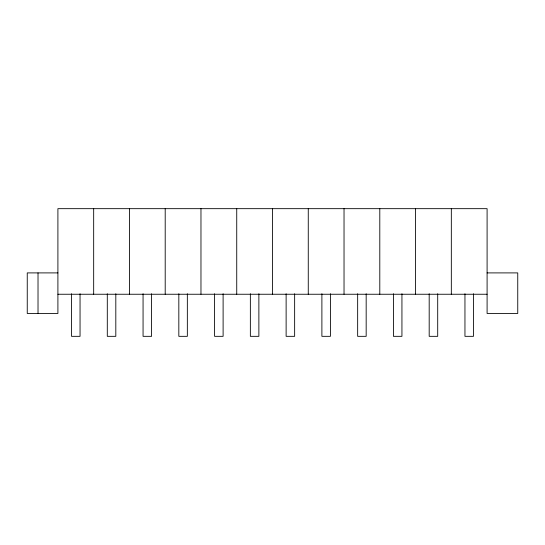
<?xml version="1.0" encoding="UTF-8"?>
<svg xmlns="http://www.w3.org/2000/svg" width="545" height="545" viewBox="0 0 545 545"><rect width="100%" height="100%" fill="white"/><g stroke="black" fill="none" stroke-linecap="round" stroke-linejoin="round"><path stroke-width="0.82" d="M57.906 272.902L27.25 272.902L27.25 313.464L57.906 313.464L57.906 208.667L487.094 208.667L487.094 313.464L517.75 313.464L517.75 272.902L487.094 272.902M57.906 294.245L487.094 294.245M473.469 293.762L473.469 336.333L464.953 336.333L464.953 293.762M451.328 208.667L451.328 294.245M437.703 293.762L437.703 336.333L429.188 336.333L429.188 293.762M415.562 208.667L415.562 294.245M401.938 293.762L401.938 336.333L393.422 336.333L393.422 293.762M379.797 208.667L379.797 294.245M366.172 293.762L366.172 336.333L357.656 336.333L357.656 293.762M344.031 208.667L344.031 294.245M330.406 293.762L330.406 336.333L321.891 336.333L321.891 293.762M308.266 208.667L308.266 294.245M294.641 293.762L294.641 336.333L286.125 336.333L286.125 293.762M272.5 208.667L272.5 294.245M258.875 293.762L258.875 336.333L250.359 336.333L250.359 293.762M236.734 208.667L236.734 294.245M223.109 293.762L223.109 336.333L214.594 336.333L214.594 293.762M200.969 208.667L200.969 294.245M187.344 293.762L187.344 336.333L178.828 336.333L178.828 293.762M165.203 208.667L165.203 294.245M151.578 293.762L151.578 336.333L143.062 336.333L143.062 293.762M129.438 208.667L129.438 294.245M115.812 293.762L115.812 336.333L107.297 336.333L107.297 293.762M93.672 208.667L93.672 294.245M80.047 293.762L80.047 336.333L71.531 336.333L71.531 293.762M38.021 272.902L38.021 313.464"/></g></svg>
